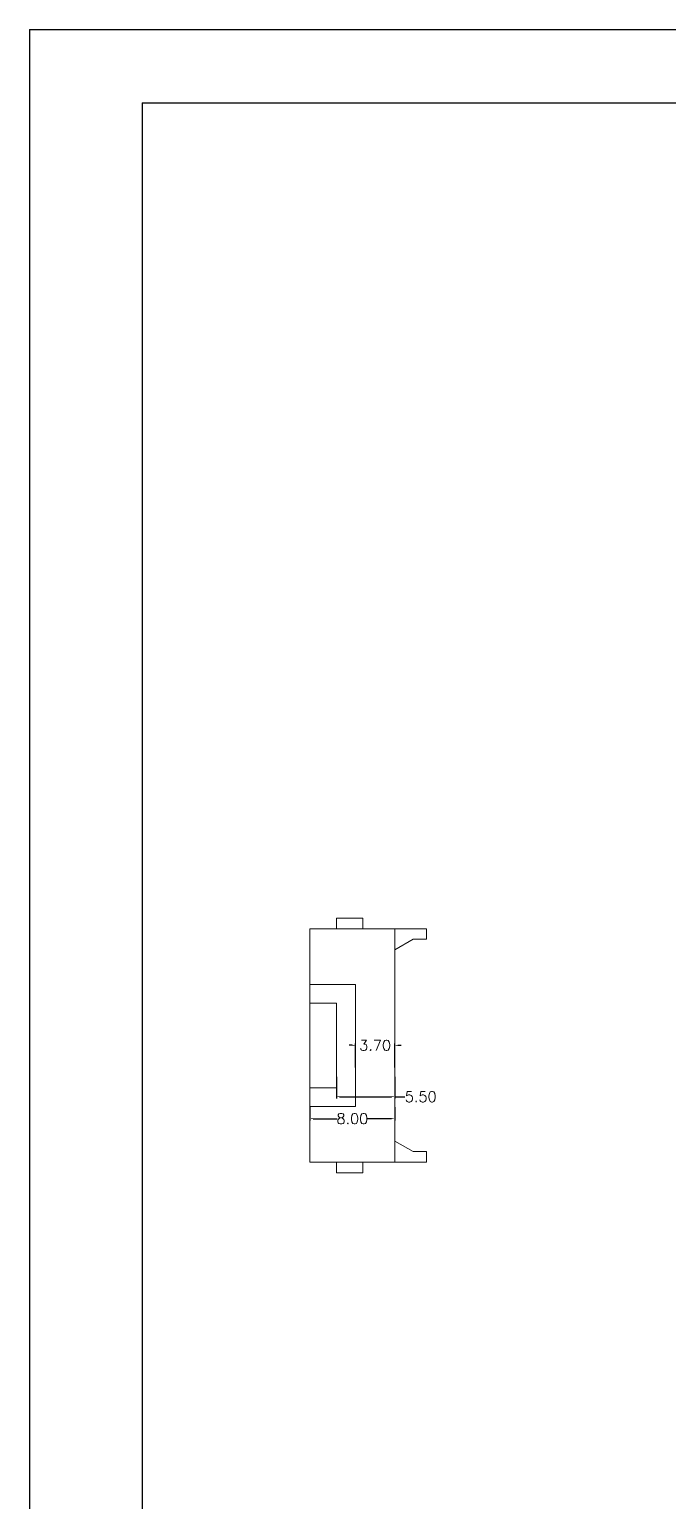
# Model space of a CAD drawing. Header units: inches. Extents: x 2307 to 3202, y 573 to 864.
# Drawn here: x 2791.4 to 2851.7, y 724.6 to 863.3 of the extents above; entities that cross this region are included whole.
import ezdxf

# ---------------------------------------------------------------- set-up
doc = ezdxf.new("R2010")
doc.units = ezdxf.units.IN
doc.styles.get("Standard").update_dxf_attribs({"font": 'txt', "bigfont": 'gbcbig.shx'})
doc.dimstyles.new('1.5', dxfattribs={"dimtxt": 1, "dimasz": 0.3, "dimexe": 0.18, "dimexo": 0.0625, "dimgap": 0.09, "dimtad": 0, "dimtih": 1, "dimtoh": 1, "dimzin": 0, "dimdsep": 46, "dimtxsty": 'Standard', "dimcen": 0, "dimadec": 0, "dimazin": 2, "dimtfac": 1, "dimtofl": 0, "dimtmove": 0, "dimatfit": 3, "dimfxl": 1, "dimtolj": 1, "dimtzin": 0, "dimarcsym": 0})

# ---------------------------------------------------------------- blocks, each defined once
blk = doc.blocks.new('*D341')
at = {"color": 0, "lineweight": -2}
for p, q in [((2821.85, 767.62), (2821.55, 767.62)), ((2822.15, 765.53), (2822.15, 767.8)), ((2825.85, 765.53), (2825.85, 767.8)), ((2826.15, 767.62), (2826.45, 767.62))]:
    blk.add_line(p, q, dxfattribs=at)
at = {"color": 0}
for points in [[(2821.85, 767.67), (2821.85, 767.57), (2822.15, 767.62)], [(2826.15, 767.67), (2826.15, 767.57), (2825.85, 767.62)]]:
    blk.add_solid(points, dxfattribs=at)
at = {"layer": 'Defpoints', "color": 0}
for p in [(2825.85, 767.62), (2822.15, 765.47), (2825.85, 765.47)]:
    blk.add_point(p, dxfattribs=at)
at = {"color": 0, "insert": (2824, 767.62), "char_height": 1, "attachment_point": 5}
blk.add_mtext('\\A1;3.70', dxfattribs=at)
blk = doc.blocks.new('*D342')
at = {"color": 0, "lineweight": -2}
for p, q in [((2817.85, 761.79), (2817.85, 760.53)), ((2825.85, 761.79), (2825.85, 760.53)), ((2818.15, 760.71), (2820.42, 760.71)), ((2825.55, 760.71), (2823.27, 760.71))]:
    blk.add_line(p, q, dxfattribs=at)
at = {"color": 0}
for points in [[(2818.15, 760.76), (2818.15, 760.66), (2817.85, 760.71)], [(2825.55, 760.76), (2825.55, 760.66), (2825.85, 760.71)]]:
    blk.add_solid(points, dxfattribs=at)
at = {"layer": 'Defpoints', "color": 0}
for p in [(2817.85, 761.86), (2825.85, 761.86), (2825.85, 760.71)]:
    blk.add_point(p, dxfattribs=at)
at = {"color": 0, "insert": (2821.85, 760.71), "char_height": 1, "attachment_point": 5}
blk.add_mtext('\\A1;8.00', dxfattribs=at)
blk = doc.blocks.new('*D343')
at = {"color": 0, "lineweight": -2}
for p, q in [((2820.35, 764.66), (2820.35, 762.6)), ((2825.85, 764.66), (2825.85, 762.6)), ((2820.65, 762.78), (2825.55, 762.78)), ((2825.85, 762.78), (2826.79, 762.78))]:
    blk.add_line(p, q, dxfattribs=at)
at = {"color": 0}
for points in [[(2820.65, 762.83), (2820.65, 762.73), (2820.35, 762.78)], [(2825.55, 762.83), (2825.55, 762.73), (2825.85, 762.78)]]:
    blk.add_solid(points, dxfattribs=at)
at = {"layer": 'Defpoints', "color": 0}
for p in [(2820.35, 764.73), (2825.85, 764.73), (2825.85, 762.78)]:
    blk.add_point(p, dxfattribs=at)
at = {"color": 0, "insert": (2828.3, 762.78), "char_height": 1, "attachment_point": 5}
blk.add_mtext('\\A1;5.50', dxfattribs=at)

msp = doc.modelspace()

# ---------------------------------------------------------------- linework, layer by layer
for p, q in [((2791.397, 863.315), (3202.047, 863.315)), ((2791.397, 863.315), (2791.397, 572.957)), ((2802.023, 856.402), (3195.134, 856.402)), ((2802.023, 856.402), (2802.023, 579.87))]:
    msp.add_line(p, q)
at = {"color": 7, "linetype": 'Continuous', "lineweight": 15}
for p, q in [((2820.348, 779.605), (2820.348, 778.605)), ((2822.848, 779.605), (2820.348, 779.605)), ((2822.848, 779.605), (2822.848, 778.605)), ((2817.848, 773.355), (2817.848, 778.605)), ((2817.848, 778.605), (2825.848, 778.605)), ((2825.848, 756.605), (2825.848, 778.605)), ((2828.848, 778.605), (2825.848, 778.605)), ((2828.848, 778.605), (2828.848, 777.605)), ((2827.598, 777.605), (2825.848, 776.605)), ((2828.848, 777.605), (2827.598, 777.605)), ((2817.848, 773.355), (2822.148, 773.355)), ((2817.848, 773.355), (2817.848, 771.605)), ((2822.148, 773.355), (2822.148, 761.855)), ((2817.848, 763.605), (2817.848, 771.605)), ((2817.848, 771.605), (2820.348, 771.605)), ((2820.348, 763.605), (2820.348, 771.605)), ((2820.348, 763.605), (2817.848, 763.605)), ((2817.848, 763.605), (2817.848, 761.855)), ((2817.848, 756.605), (2817.848, 761.855)), ((2822.148, 761.855), (2817.848, 761.855)), ((2827.598, 757.605), (2825.848, 758.605)), ((2828.848, 757.605), (2827.598, 757.605)), ((2828.848, 756.605), (2828.848, 757.605)), ((2817.848, 756.605), (2825.848, 756.605)), ((2820.348, 755.605), (2820.348, 756.605)), ((2822.848, 755.605), (2822.848, 756.605)), ((2828.848, 756.605), (2825.848, 756.605)), ((2822.848, 755.605), (2820.348, 755.605))]:
    msp.add_line(p, q, dxfattribs=at)

# ---------------------------------------------------------------- dimensions: what is measured, and where the dimension line sits
for base, p1, p2, picture, middle in [((2825.848, 767.623), (2822.148, 765.472), (2825.848, 765.472), '*D341', (2823.998, 767.623)), ((2825.848, 760.714), (2817.848, 761.855), (2825.848, 761.855), '*D342', (2821.848, 760.714))]:
    dim = msp.add_linear_dim(base=base, p1=p1, p2=p2, dimstyle='1.5')
    dim.commit()
    dim.dimension.update_dxf_attribs({"geometry": picture, "text_midpoint": middle})
dim = msp.add_linear_dim(base=(2825.848, 762.779), p1=(2820.348, 764.726), p2=(2825.848, 764.726), dimstyle='1.5')
dim.commit()
dim.dimension.update_dxf_attribs({"geometry": '*D343', "text_midpoint": (2828.297, 762.779), "dimtype": 160})

doc.saveas('drawing.dxf')
